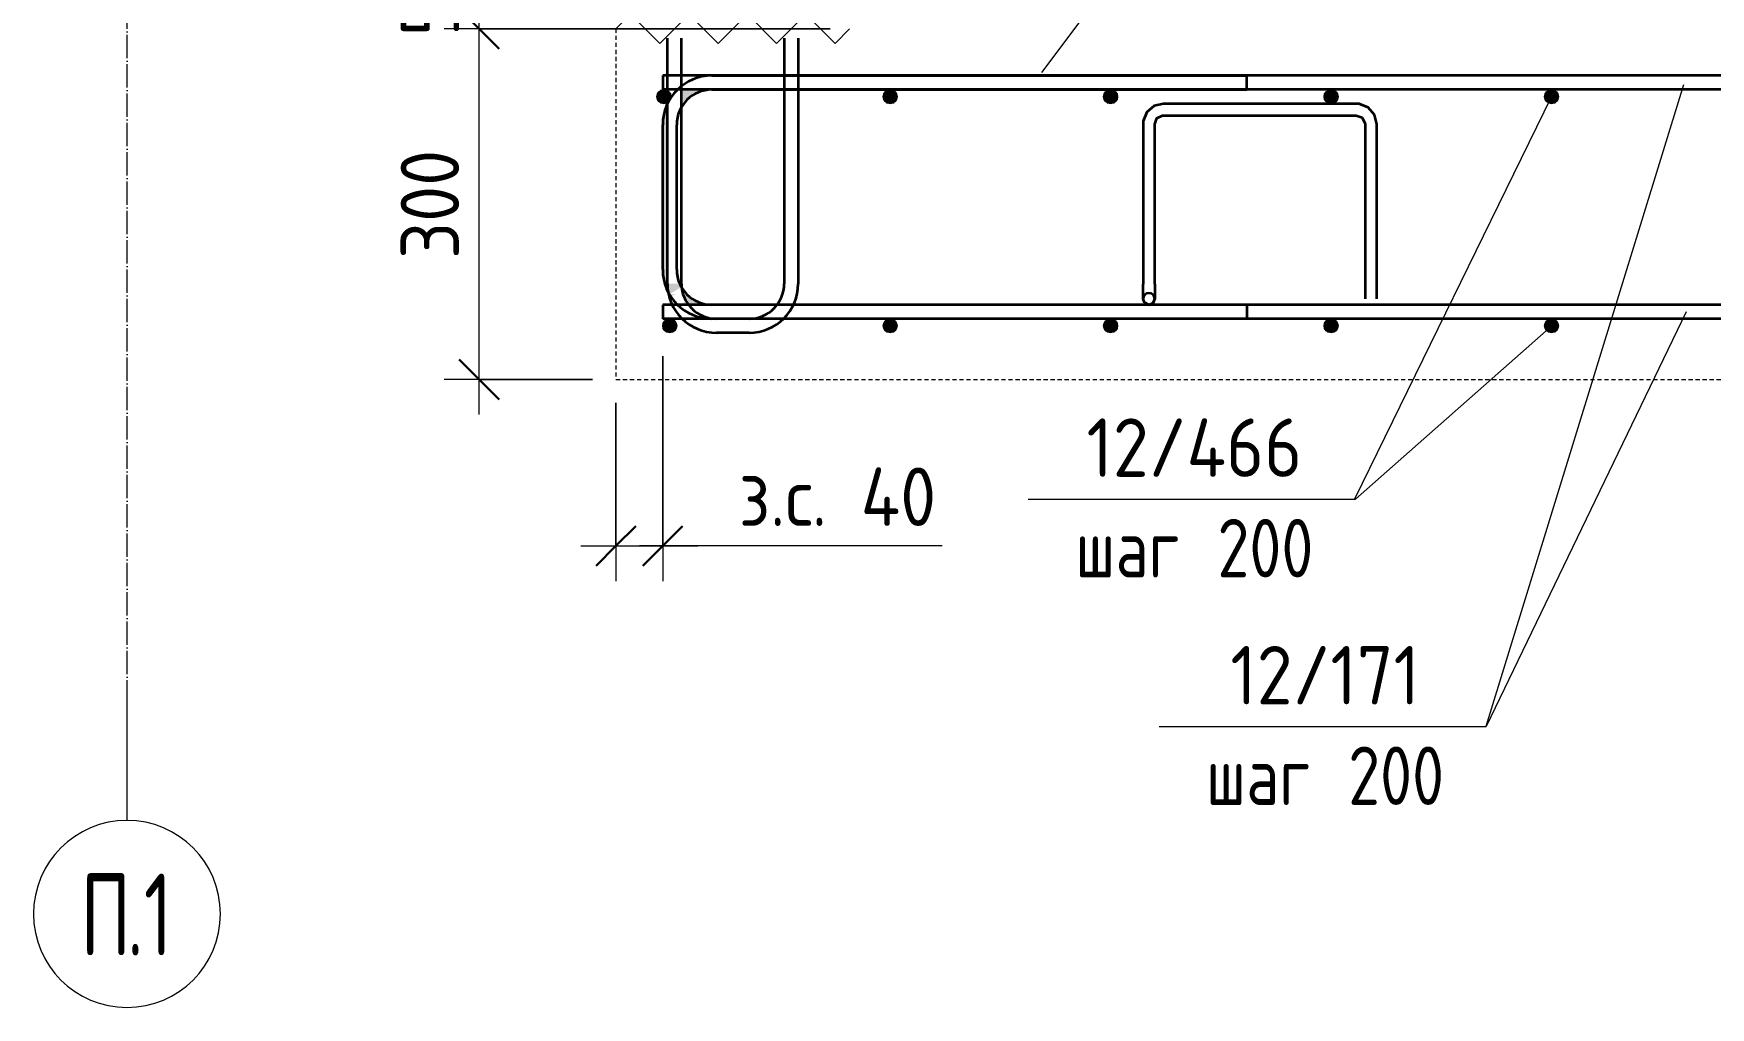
# Model space of a CAD drawing. Header units: millimetres. Extents: x 29094 to 49369, y -2577 to 78616.
# Drawn here: x 46506 to 47941, y -2537 to -1704 of the extents above; entities that cross this region are included whole.
import ezdxf

# ---------------------------------------------------------------- set-up
doc = ezdxf.new("R2010")
doc.units = ezdxf.units.MM
doc.linetypes.add('01 Штриховая _4 мм_', pattern=[6, 3.5, -2.5])
doc.linetypes.add('02 Штрихпунктирная _20 мм_', pattern=[25, 20, -2.5, 0, -2.5])
for name, color, linetype, lineweight in [('AA_Dim', 7, 'Continuous', 9), ('AA_Dim-20', 7, 'Continuous', 9), ('AA_Oformlenie', 7, 'Continuous', 9), ('AA_Vinoska', 7, 'Continuous', 9), ('KR_Armatura', 7, 'Continuous', 20), ('KR_Armatura_Tonkie', 7, 'Continuous', 20), ('Оси', 7, 'Continuous', 9)]:
    doc.layers.add(name, color=color, linetype=linetype, lineweight=lineweight)
doc.layers.add('KR_Fundament', color=7, linetype='Continuous', lineweight=20, true_color=0x804000)
doc.styles.add('ISOCPEUR', font='isocpeur.TTF', dxfattribs={"width": 0.7, "height": 70})
doc.styles.add('ISOCPEUR_2', font='isocpeur.TTF', dxfattribs={"width": 0.9, "height": 50})
doc.styles.add('ISOCPEUR_3', font='isocpeur.TTF', dxfattribs={"width": 0.8, "height": 50})
doc.dimstyles.new('00_Точн_3_знака__прозр_', dxfattribs={"dimscale": 304.8, "dimtxt": 50.137748, "dimasz": 0.111549, "dimexe": 0.098425, "dimexo": 0.065617, "dimgap": 0.006562, "dimtad": 1, "dimdec": 3, "dimrnd": 0.001, "dimdsep": 46, "dimtxsty": 'ISOCPEUR_2', "dimblk1": 'OBLIQUE', "dimblk2": 'OBLIQUE', "dimsah": 1, "dimcen": 0.09, "dimdle": 0.098425, "dimazin": 0, "dimtfac": 1, "dimtdec": 4, "dimtix": 1, "dimtmove": 0, "dimatfit": 3, "dimfxl": 1, "dimtvp": 1, "dimtolj": 1, "dimtzin": 0, "dimlwd": 18, "dimlwe": 18, "dimarcsym": 2})
doc.dimstyles.new('00_Точн_3_знака__прозр__1', dxfattribs={"dimscale": 304.8, "dimtxt": 50.137748, "dimasz": 0.111549, "dimexe": 0.098425, "dimexo": 0.065617, "dimgap": 0.006562, "dimtad": 1, "dimdec": 3, "dimrnd": 0.001, "dimdsep": 46, "dimtxsty": 'ISOCPEUR_2', "dimblk1": 'OBLIQUE', "dimblk2": 'OBLIQUE', "dimsah": 1, "dimcen": 0.09, "dimdle": 0.098425, "dimazin": 0, "dimtfac": 1, "dimtdec": 4, "dimtix": 1, "dimtmove": 1, "dimatfit": 3, "dimfxl": 1, "dimtvp": 1, "dimtolj": 1, "dimtzin": 0, "dimlwd": 18, "dimlwe": 18, "dimarcsym": 2})

# ---------------------------------------------------------------- blocks, each defined once
blk = doc.blocks.new('261_Лягушка _НесАрм_РабПлоск_ - 10 А240-3794697-В-В Арм')
at = {"layer": 'KR_Armatura', "lineweight": 35}
for start, end in [(90, 270), (270, 90)]:
    blk.add_arc((76791.1, -1931), 5, start, end, dxfattribs=at)
at = {"layer": 'KR_Armatura_Tonkie', "lineweight": 35}
for p, q in [((76968.6, -1764), (76803.6, -1764)), ((76803.6, -1774), (76968.6, -1774)), ((76786.1, -1781.5), (76786.1, -1918.5)), ((76796.1, -1918.5), (76796.1, -1781.5)), ((76976.1, -1781.5), (76976.1, -1918.5)), ((76986.1, -1918.5), (76986.1, -1781.5))]:
    blk.add_line(p, q, dxfattribs=at)
at = {"layer": 'KR_Armatura_Tonkie', "lineweight": 35, "flags": 128}
for points in [[(76803.6, -1764), (76795.6, -1765.9), (76789.3, -1771.3), (76786.2, -1779), (76786.1, -1781.5)], [(76986.1, -1781.5), (76984.1, -1773.5), (76978.7, -1767.3), (76971.1, -1764.2), (76968.6, -1764)], [(76796.1, -1781.5), (76798, -1776.5), (76802.7, -1774.1), (76803.6, -1774)], [(76968.6, -1774), (76973.5, -1775.9), (76976, -1780.6), (76976.1, -1781.5)], [(76786.1, -1931), (76786.1, -1929.1), (76786.1, -1923.9), (76786.1, -1918.5)], [(76796.1, -1918.5), (76796.1, -1925.2), (76796.1, -1929.8), (76796.1, -1931)], [(76976.1, -1918.5), (76976.1, -1925.2), (76976.1, -1929.8), (76976.1, -1931)], [(76986.1, -1931), (76986.1, -1929.1), (76986.1, -1923.9), (76986.1, -1918.5)], [(76791.1, -1936), (76787.2, -1934.1), (76786.1, -1931)], [(76796.1, -1931), (76794.2, -1934.9), (76791.1, -1936)]]:
    blk.add_lwpolyline(points, dxfattribs=at)
blk = doc.blocks.new('Последовательность узлов - 3мм масшт20 маскировка-904226-В-В Арм')
at = {"layer": 'AA_Oformlenie'}
for p, q in [((76335, -475.1), (76347.5, -462.6)), ((76347.5, -462.6), (76372.5, -487.6)), ((76385, -475.1), (76397.5, -462.6)), ((76397.5, -462.6), (76422.5, -487.6)), ((76435, -475.1), (76447.5, -462.6)), ((76447.5, -462.6), (76472.5, -487.6)), ((76485, -475.1), (76497.5, -462.6)), ((76497.5, -462.6), (76522.5, -487.6)), ((76385, -475.1), (76372.5, -487.6)), ((76435, -475.1), (76422.5, -487.6)), ((76485, -475.1), (76472.5, -487.6)), ((76535, -475.1), (76522.5, -487.6))]:
    blk.add_line(p, q, dxfattribs=at)
blk = doc.blocks.new('Ось сетки - d_4мм-2765513-В-В Арм')
at = {"layer": 'Оси', "color": 12, "true_color": 0xc80000}
for start, end in [(0, 180), (0, 180), (180, 360), (180, 360)]:
    blk.add_arc((75916.5, -2457.2), 80, start, end, dxfattribs=at)
blk = doc.blocks.new('DIMBLOCK110-В-В Арм')
at = {"layer": 'AA_Dim-20', "color": 30, "lineweight": 30, "true_color": 0xff8000, "transparency": 16777216}
for p, q in [((46887.5, -1700), (46870.5, -1683)), ((46887.5, -1700), (46904.5, -1717)), ((46887.5, -2000), (46870.5, -1983)), ((46887.5, -2000), (46904.5, -2017))]:
    blk.add_line(p, q, dxfattribs=at)
at = {"layer": 'AA_Dim-20', "color": 30, "lineweight": 18, "true_color": 0xff8000, "transparency": 16777216}
for p, q in [((47187.8, -1700), (46857.5, -1700)), ((46887.5, -2030), (46887.5, -1700)), ((46887.5, -1700), (47187.8, -1700)), ((46984.6, -2000), (46857.5, -2000)), ((46887.5, -2000), (46984.6, -2000))]:
    blk.add_line(p, q, dxfattribs=at)
at = {"layer": 'AA_Dim-20', "color": 0, "lineweight": 18, "transparency": 16777216, "insert": (46820.3, -1896.8), "char_height": 50, "width": 112.384, "attachment_point": 1, "rotation": 90, "line_spacing_factor": 1.135194, "style": 'ISOCPEUR_2'}
blk.add_mtext('300', dxfattribs=at)
blk = doc.blocks.new('_Oblique')
at = {"color": 0, "linetype": 'ByBlock', "lineweight": -2}
blk.add_line((-0.5, -0.5), (0.5, 0.5), dxfattribs=at)
blk = doc.blocks.new('DIMBLOCK111-В-В Арм')
at = {"layer": 'AA_Dim-20', "color": 30, "lineweight": 30, "true_color": 0xff8000, "transparency": 16777216}
for p, q in [((46887.5, -1650), (46870.5, -1633)), ((46887.5, -1650), (46904.5, -1667)), ((46887.5, -1700), (46870.5, -1683)), ((46887.5, -1700), (46904.5, -1717))]:
    blk.add_line(p, q, dxfattribs=at)
at = {"layer": 'AA_Dim-20', "color": 30, "lineweight": 18, "true_color": 0xff8000, "transparency": 16777216}
for p, q in [((47016.6, -1650), (46857.5, -1650)), ((46887.5, -1700), (46887.5, -1650)), ((46887.5, -1650), (47016.6, -1650)), ((47187.8, -1700), (46857.5, -1700)), ((46887.5, -1700), (47187.8, -1700))]:
    blk.add_line(p, q, dxfattribs=at)
at = {"layer": 'AA_Dim-20', "color": 0, "lineweight": 18, "transparency": 16777216, "insert": (46820.3, -1706.2), "char_height": 50, "width": 74.923, "attachment_point": 1, "rotation": 90, "line_spacing_factor": 1.135194, "style": 'ISOCPEUR_2'}
blk.add_mtext('50', dxfattribs=at)
blk = doc.blocks.new('DIMBLOCK113-В-В Арм')
at = {"layer": 'AA_Dim-20', "color": 30, "lineweight": 18, "true_color": 0xff8000, "transparency": 16777216}
for p, q in [((47044.6, -1980), (47044.6, -2172.4)), ((47044.6, -2142.4), (47044.6, -1980)), ((47004.6, -2020), (47004.6, -2172.4)), ((47004.6, -2142.4), (47004.6, -2020)), ((46974.6, -2142.4), (47074.6, -2142.4)), ((47089.6, -2142.4), (47024.6, -2142.4)), ((47283.7, -2142.4), (47089.6, -2142.4))]:
    blk.add_line(p, q, dxfattribs=at)
at = {"layer": 'AA_Dim-20', "color": 30, "lineweight": 30, "true_color": 0xff8000, "transparency": 16777216}
for p, q in [((47004.6, -2142.4), (47021.6, -2125.4)), ((47044.6, -2142.4), (47061.6, -2125.4)), ((47004.6, -2142.4), (46987.6, -2159.4)), ((47044.6, -2142.4), (47027.6, -2159.4))]:
    blk.add_line(p, q, dxfattribs=at)
at = {"layer": 'AA_Dim-20', "color": 0, "lineweight": 18, "transparency": 16777216, "insert": (47109.6, -2075.3), "char_height": 50, "width": 208.876, "attachment_point": 1, "line_spacing_factor": 1.135194, "style": 'ISOCPEUR_2'}
blk.add_mtext('з.с. 40', dxfattribs=at)
blk = doc.blocks.new('042_М_Арматуры - Диам длина поз _ Комментарий-2260297-В-В Арм')
at = {"layer": 'AA_Vinoska'}
blk.add_line((77320.9, -1518.6), (77600.9, -1518.6), dxfattribs=at)

msp = doc.modelspace()

# ---------------------------------------------------------------- hatches: boundary and pattern name
at = {"layer": 'KR_Armatura'}
h = msp.add_hatch(color=256, dxfattribs=at)
edge = h.paths.add_edge_path()
edge.add_arc((47045.5748, -1758), 6, 0, 360)
for points in [[(47042.5748, -1763.1962), (47048.5748, -1763.1962), (47051.5748, -1758), (47048.5748, -1752.8038), (47042.5748, -1752.8038), (47039.5748, -1758)], [(47236.2414, -1763.1962), (47242.2414, -1763.1962), (47245.2414, -1758), (47242.2414, -1752.8038), (47236.2414, -1752.8038), (47233.2414, -1758)], [(47424.9081, -1763.1962), (47430.9081, -1763.1962), (47433.9081, -1758), (47430.9081, -1752.8038), (47424.9081, -1752.8038), (47421.9081, -1758)], [(47613.5748, -1763.1962), (47619.5748, -1763.1962), (47622.5748, -1758), (47619.5748, -1752.8038), (47613.5748, -1752.8038), (47610.5748, -1758)], [(47802.2414, -1763.1962), (47808.2414, -1763.1962), (47811.2414, -1758), (47808.2414, -1752.8038), (47802.2414, -1752.8038), (47799.2414, -1758)], [(47047.5748, -1959.1962), (47053.5748, -1959.1962), (47056.5748, -1954), (47053.5748, -1948.8038), (47047.5748, -1948.8038), (47044.5748, -1954)], [(47236.2414, -1959.1962), (47242.2414, -1959.1962), (47245.2414, -1954), (47242.2414, -1948.8038), (47236.2414, -1948.8038), (47233.2414, -1954)], [(47424.9081, -1959.1962), (47430.9081, -1959.1962), (47433.9081, -1954), (47430.9081, -1948.8038), (47424.9081, -1948.8038), (47421.9081, -1954)], [(47613.5748, -1959.1962), (47619.5748, -1959.1962), (47622.5748, -1954), (47619.5748, -1948.8038), (47613.5748, -1948.8038), (47610.5748, -1954)], [(47802.2414, -1959.1962), (47808.2414, -1959.1962), (47811.2414, -1954), (47808.2414, -1948.8038), (47802.2414, -1948.8038), (47799.2414, -1954)]]:
    msp.add_hatch(color=256, dxfattribs=at).paths.add_polyline_path(points)
h = msp.add_hatch(color=256, dxfattribs=at)
edge = h.paths.add_edge_path()
edge.add_arc((47239.2414, -1758), 6, 0, 360)
h = msp.add_hatch(color=256, dxfattribs=at)
edge = h.paths.add_edge_path()
edge.add_arc((47427.9081, -1758), 6, 0, 360)
h = msp.add_hatch(color=256, dxfattribs=at)
edge = h.paths.add_edge_path()
edge.add_arc((47616.5748, -1758), 6, 0, 360)
h = msp.add_hatch(color=256, dxfattribs=at)
edge = h.paths.add_edge_path()
edge.add_arc((47805.2414, -1758), 6, 0, 360)
h = msp.add_hatch(color=256, dxfattribs=at)
edge = h.paths.add_edge_path()
edge.add_arc((47050.5748, -1954), 6, 0, 360)
h = msp.add_hatch(color=256, dxfattribs=at)
edge = h.paths.add_edge_path()
edge.add_arc((47239.2414, -1954), 6, 0, 360)
h = msp.add_hatch(color=256, dxfattribs=at)
edge = h.paths.add_edge_path()
edge.add_arc((47427.9081, -1954), 6, 0, 360)
h = msp.add_hatch(color=256, dxfattribs=at)
edge = h.paths.add_edge_path()
edge.add_arc((47616.5748, -1954), 6, 0, 360)
h = msp.add_hatch(color=256, dxfattribs=at)
edge = h.paths.add_edge_path()
edge.add_arc((47805.2414, -1954), 6, 0, 360)
at = {"layer": 'KR_Armatura_Tonkie'}
h = msp.add_hatch(color=256, dxfattribs=at)
h.paths.add_polyline_path([(47046.0059, -1782), (47048.5748, -1782), (47048.5748, -1764.9278), (47046.0059, -1771.1296), (47044.5748, -1782)])
h.paths.add_polyline_path([(47060.5748, -1767.0464), (47060.594, -1767), (47065.5748, -1760.6232), (47071.6415, -1755.9916), (47078.8102, -1753.0222), (47086.5748, -1752), (47060.5748, -1752), (47060.5748, -1766.9889)])
msp.add_hatch(color=256, dxfattribs=at).paths.add_polyline_path([(47048.5748, -1906), (47048.5748, -1782), (47044.5748, -1782), (47044.5748, -1906)])
h = msp.add_hatch(color=256, dxfattribs=at)
h.paths.add_polyline_path([(47069.2542, -1936), (47086.5748, -1936), (47078.8102, -1934.9778), (47071.5748, -1931.9808), (47065.198, -1927), (47061.0475, -1921.5911), (47061.597, -1925.7646), (47064.594, -1933), (47059.3978, -1936), (47065.5748, -1936)])
h.paths.add_polyline_path([(47050.2017, -1927), (47060.5748, -1920.9536), (47059.3514, -1918), (47048.5748, -1918), (47048.5748, -1906), (47044.5748, -1906), (47046.0059, -1916.8704), (47048.5748, -1923.0722)])
h.paths.add_polyline_path([(47051.3587, -1928.5079), (47056.648, -1927.0907), (47050.2017, -1927)])

# ---------------------------------------------------------------- linework, layer by layer
at = {"layer": 'AA_Vinoska'}
for p, q in [((47369.0159, -1737.3859), (47532.4966, -1518.5966)), ((47918.2516, -1747.9406), (47749.1252, -2297.0033)), ((47805.2414, -1758), (47636.7064, -2102.291)), ((47920.5615, -1942), (47749.3814, -2297.0033)), ((47805.4765, -1954), (47637.5089, -2102.291)), ((47636.7064, -2102.291), (47637.5089, -2102.291)), ((47749.1252, -2297.0033), (47749.3814, -2297.0033))]:
    msp.add_line(p, q, dxfattribs=at)
at = {"layer": 'KR_Armatura'}
for p, q in [((47042.5748, -1752.8038), (47039.5748, -1758)), ((47039.5748, -1758), (47042.5748, -1763.1962)), ((47048.5748, -1752.8038), (47042.5748, -1752.8038)), ((47042.5748, -1763.1962), (47048.5748, -1763.1962)), ((47051.5748, -1758), (47048.5748, -1752.8038)), ((47048.5748, -1763.1962), (47051.5748, -1758)), ((47236.2414, -1752.8038), (47233.2414, -1758)), ((47233.2414, -1758), (47236.2414, -1763.1962)), ((47242.2414, -1752.8038), (47236.2414, -1752.8038)), ((47236.2414, -1763.1962), (47242.2414, -1763.1962)), ((47245.2414, -1758), (47242.2414, -1752.8038)), ((47242.2414, -1763.1962), (47245.2414, -1758)), ((47424.9081, -1752.8038), (47421.9081, -1758)), ((47421.9081, -1758), (47424.9081, -1763.1962)), ((47430.9081, -1752.8038), (47424.9081, -1752.8038)), ((47424.9081, -1763.1962), (47430.9081, -1763.1962)), ((47433.9081, -1758), (47430.9081, -1752.8038)), ((47430.9081, -1763.1962), (47433.9081, -1758)), ((47613.5748, -1752.8038), (47610.5748, -1758)), ((47610.5748, -1758), (47613.5748, -1763.1962)), ((47619.5748, -1752.8038), (47613.5748, -1752.8038)), ((47613.5748, -1763.1962), (47619.5748, -1763.1962)), ((47622.5748, -1758), (47619.5748, -1752.8038)), ((47619.5748, -1763.1962), (47622.5748, -1758)), ((47802.2414, -1752.8038), (47799.2414, -1758)), ((47799.2414, -1758), (47802.2414, -1763.1962)), ((47808.2414, -1752.8038), (47802.2414, -1752.8038)), ((47802.2414, -1763.1962), (47808.2414, -1763.1962)), ((47811.2414, -1758), (47808.2414, -1752.8038)), ((47808.2414, -1763.1962), (47811.2414, -1758)), ((47047.5748, -1948.8038), (47044.5748, -1954)), ((47053.5748, -1948.8038), (47047.5748, -1948.8038)), ((47056.5748, -1954), (47053.5748, -1948.8038)), ((47236.2414, -1948.8038), (47233.2414, -1954)), ((47242.2414, -1948.8038), (47236.2414, -1948.8038)), ((47245.2414, -1954), (47242.2414, -1948.8038)), ((47424.9081, -1948.8038), (47421.9081, -1954)), ((47430.9081, -1948.8038), (47424.9081, -1948.8038)), ((47433.9081, -1954), (47430.9081, -1948.8038)), ((47613.5748, -1948.8038), (47610.5748, -1954)), ((47619.5748, -1948.8038), (47613.5748, -1948.8038)), ((47622.5748, -1954), (47619.5748, -1948.8038)), ((47802.2414, -1948.8038), (47799.2414, -1954)), ((47808.2414, -1948.8038), (47802.2414, -1948.8038)), ((47811.2414, -1954), (47808.2414, -1948.8038)), ((47044.5748, -1954), (47047.5748, -1959.1962)), ((47047.5748, -1959.1962), (47053.5748, -1959.1962)), ((47053.5748, -1959.1962), (47056.5748, -1954)), ((47233.2414, -1954), (47236.2414, -1959.1962)), ((47236.2414, -1959.1962), (47242.2414, -1959.1962)), ((47242.2414, -1959.1962), (47245.2414, -1954)), ((47421.9081, -1954), (47424.9081, -1959.1962)), ((47424.9081, -1959.1962), (47430.9081, -1959.1962)), ((47430.9081, -1959.1962), (47433.9081, -1954)), ((47610.5748, -1954), (47613.5748, -1959.1962)), ((47613.5748, -1959.1962), (47619.5748, -1959.1962)), ((47619.5748, -1959.1962), (47622.5748, -1954)), ((47799.2414, -1954), (47802.2414, -1959.1962)), ((47802.2414, -1959.1962), (47808.2414, -1959.1962)), ((47808.2414, -1959.1962), (47811.2414, -1954))]:
    msp.add_line(p, q, dxfattribs=at)
for centre in [(47045.5748, -1758), (47239.2414, -1758), (47427.9081, -1758), (47616.5748, -1758), (47805.2414, -1758), (47050.5748, -1954), (47239.2414, -1954), (47427.9081, -1954), (47616.5748, -1954), (47805.2414, -1954)]:
    msp.add_circle(centre, 6, dxfattribs=at)
at = {"layer": 'KR_Armatura_Tonkie', "lineweight": 35}
for p, q in [((47048.5748, -1918), (47048.5748, -1708)), ((47060.5748, -1918), (47060.5748, -1708)), ((47148.5748, -1708), (47148.5748, -1918)), ((47160.5748, -1708), (47160.5748, -1918)), ((48754.5748, -1740), (47044.5748, -1740)), ((47044.5748, -1740), (47044.5748, -1752)), ((47086.5748, -1740), (47544.5748, -1740)), ((47544.5748, -1752), (47544.5748, -1740)), ((48754.5748, -1752), (47044.5748, -1752)), ((47086.5748, -1752), (47544.5748, -1752)), ((47044.5748, -1906), (47044.5748, -1782)), ((47056.5748, -1906), (47056.5748, -1782)), ((48754.5748, -1936), (47044.5748, -1936)), ((47044.5748, -1936), (47044.5748, -1948)), ((47544.5748, -1936), (47086.5748, -1936)), ((47544.5748, -1936), (47544.5748, -1948)), ((48754.5748, -1948), (47044.5748, -1948)), ((47544.5748, -1948), (47086.5748, -1948)), ((47118.5748, -1948), (47090.5748, -1948)), ((47118.5748, -1960), (47090.5748, -1960))]:
    msp.add_line(p, q, dxfattribs=at)
for centre, radius, start, end in [((47086.5748, -1782), 42, 90, 180), ((47086.5748, -1782), 30, 90, 180), ((47086.5748, -1906), 42, 180, 270), ((47086.5748, -1906), 30, 180, 270), ((47090.5748, -1918), 42, 180, 270), ((47090.5748, -1918), 30, 180, 270), ((47118.5748, -1918), 30, 270, 360), ((47118.5748, -1918), 42, 270, 360)]:
    msp.add_arc(centre, radius, start, end, dxfattribs=at)
at = {"layer": 'KR_Fundament', "linetype": '01 Штриховая _4 мм_'}
for p, q in [((47004.5748, -1700), (47004.5748, -2000)), ((47004.5748, -2000), (48794.5748, -2000))]:
    msp.add_line(p, q, dxfattribs=at)
at = {"layer": 'Оси', "linetype": '02 Штрихпунктирная _20 мм_'}
msp.add_line((46586.1126, -2277.2411), (46586.1126, 638.4375), dxfattribs=at)
at = {"layer": 'Оси'}
msp.add_line((46586.1126, -2377.2411), (46586.1126, -2277.2411), dxfattribs=at)

# ---------------------------------------------------------------- block references
at = {"layer": 'AA_Oformlenie'}
msp.add_blockref('Последовательность узлов - 3мм масшт20 маскировка-904226-В-В Арм', (-29330.4252, -1224.9364), dxfattribs=at)
at = {"layer": 'AA_Vinoska'}
for p in [(-29963.4354, -583.6944), (-29851.5629, -778.4067)]:
    msp.add_blockref('042_М_Арматуры - Диам длина поз _ Комментарий-2260297-В-В Арм', p, dxfattribs=at)
at = {"layer": 'KR_Armatura_Tonkie', "lineweight": 35}
msp.add_blockref('261_Лягушка _НесАрм_РабПлоск_ - 10 А240-3794697-В-В Арм', (-29330.4252, 0), dxfattribs=at)
at = {"layer": 'Оси', "color": 12, "true_color": 0xc80000}
msp.add_blockref('Ось сетки - d_4мм-2765513-В-В Арм', (-29330.4252, 0), dxfattribs=at)

# ---------------------------------------------------------------- texts
at = {"layer": 'AA_Vinoska', "char_height": 50, "attachment_point": 1}
for s, insert, width, style in [('12/466', (47407.2517, -2033.2861), 226.556887, 'ISOCPEUR_2'), (' 200', (47493.8501, -2119.2671), 133.4008, 'ISOCPEUR_3'), ('шаг', (47397.5417, -2119.2671), 116.7257, 'ISOCPEUR_3'), ('12/171', (47530.3742, -2227.9983), 199.139175, 'ISOCPEUR_2'), (' 200', (47605.7225, -2313.9794), 133.4008, 'ISOCPEUR_3'), ('шаг', (47509.4142, -2313.9794), 116.7257, 'ISOCPEUR_3')]:
    msp.add_mtext(s, dxfattribs=dict(at, insert=insert, width=width, style=style))
at = {"layer": 'Оси', "char_height": 70, "width": 48.261587, "attachment_point": 1, "style": 'ISOCPEUR'}
for s, insert in [('\\fISOCPEUR|b0|i0|c204|p34|;\\W.7;П', (46546.2565, -2422.749)), ('.1', (46586.0763, -2422.749))]:
    msp.add_mtext(s, dxfattribs=dict(at, insert=insert))

# ---------------------------------------------------------------- dimensions: what is measured, and where the dimension line sits
at = {"layer": 'AA_Dim', "color": 30, "lineweight": 18, "true_color": 0xff8000}
for base, p1, p2, override, picture, middle in [((46887.4805, -1650), (47207.7698, -1700), (47036.5748, -1650), {"dimpost": '<>', "dimfxl": 178.347288}, 'DIMBLOCK111-В-В Арм', (46860.4805, -1675)), ((46887.4805, -1700), (47004.5748, -2000), (47207.7698, -1700), {"dimpost": '<>', "dimfxl": 362.337192}, 'DIMBLOCK110-В-В Арм', (46860.4805, -1850))]:
    dim = msp.add_linear_dim(base=base, p1=p1, p2=p2, angle=90, dimstyle='00_Точн_3_знака__прозр_', override=override, dxfattribs=at)
    dim.commit()
    dim.dimension.update_dxf_attribs({"geometry": picture, "text_midpoint": middle})
dim = msp.add_linear_dim(base=(47044.5748, -2142.4409), p1=(47004.5748, -2000), p2=(47044.5748, -1960), dimstyle='00_Точн_3_знака__прозр__1', override={"dimpost": 'з.с. <>', "dimfxl": 56.568542}, dxfattribs=at)
dim.commit()
dim.dimension.update_dxf_attribs({"geometry": 'DIMBLOCK113-В-В Арм', "text_midpoint": (47214.0466, -2108.6383), "dimtype": 160})

doc.saveas('drawing.dxf')
